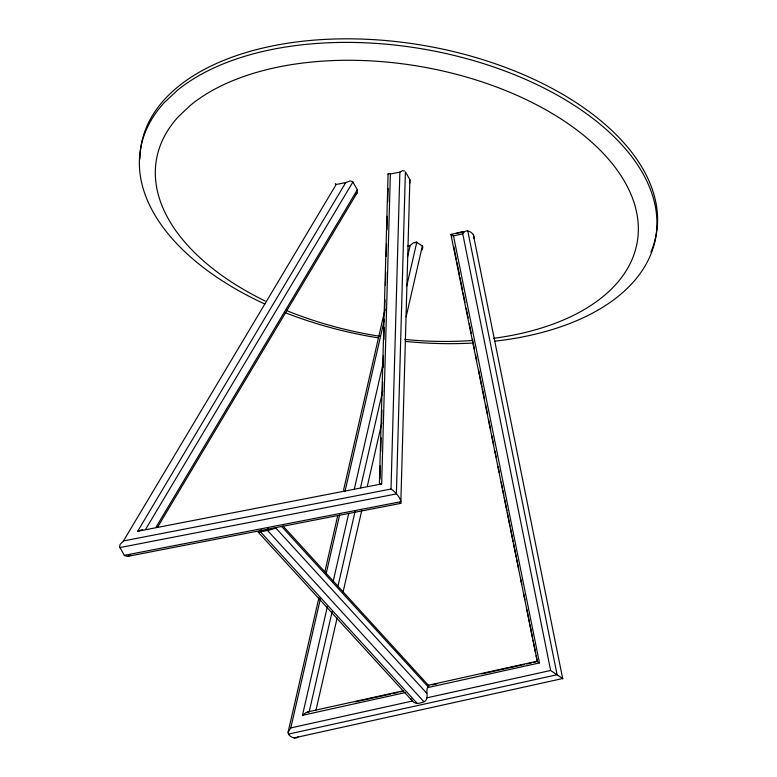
<?xml version="1.0" encoding="UTF-8"?>
<svg xmlns="http://www.w3.org/2000/svg" width="777" height="777" viewBox="0 0 777 777"><rect width="100%" height="100%" fill="white"/><g stroke="black" fill="none" stroke-linecap="round" stroke-linejoin="round"><path stroke-width="1.17" d="M404.428 170.93L402.525 170.736L399.873 172.115L390.365 173.961L388.519 173.446L388.16 174.398M379.419 483.818L388.092 173.854M379.982 479.02L380.351 465.695M380.759 451.165L381.128 437.849M381.536 423.319L381.905 410.003M382.313 395.474L382.692 382.158M383.1 367.628L383.43 355.516M383.877 339.782L384.217 327.671M384.625 313.141L384.994 299.825M385.402 285.295L385.771 271.979M386.218 256.235L386.548 244.124M386.956 229.594L387.334 216.278M387.742 201.748L388.111 188.432M157.663 527.049L357.012 192.978L357.371 189.792L352.603 181.653L350.058 180.954L345.707 182.624L137.665 531.264L381.682 483.925L390.365 173.961M345.707 182.624L336.188 184.47L123.465 540.947L120.144 544.395L119.522 546.678L124.553 555.72L127.787 556.332L400.835 503.36C401.719 498.921 395.415 491.686 391.006 489.044L399.873 172.115M119.784 547.581L396.377 493.929L405.39 171.834L409.877 179.604L400.864 501.699L124.281 555.351M474.067 236.577L473.785 238.238M259.149 531.167L258.294 532.274L412.538 701.126C415.714 705.195 421.998 702.932 425.66 700.805C428.904 696.697 425.33 691.054 427.884 686.586L281.896 526.767M261.062 529.788L260.674 532.041L417.074 703.272M267.987 528.292L267.599 530.545L423.999 701.777M258.294 532.274L269.677 530.04L275.369 528.234L275.466 527.641L426.748 693.21M318.949 597.581L288.092 732.235C287.529 735.809 295.095 740.18 298.154 736.858M324.903 571.6L337.626 516.083M343.58 490.102L384.994 309.382M288.092 732.235L290.802 727.913L320.357 598.941M326.058 574.086L339.617 514.928M345.037 491.258L384.353 319.677M405.565 692.521L302.467 715.316L327.36 606.701M333.042 581.915L348.727 513.442M354.409 488.646L383.352 362.335M407.43 257.265L410.139 245.454L413.315 242.9L416.462 242.074L422.348 246.047L422.824 247.426L422.309 249.067M332.109 611.742L309.11 712.082L306.274 712.422L302.467 715.316M337.791 586.946L355.099 511.392M360.509 487.781L382.692 390.977M406.769 285.907L416.783 242.23L414.442 242.745M316.025 710.003L337.131 617.919M343.084 591.948L361.752 510.489M367.434 485.703L381.769 423.135M406.118 316.88L422.348 246.047M409.79 183.285L409.877 179.604M145.454 529.613L352.875 182.022M156.158 526.981L357.371 189.792M357.012 192.978L355.633 194.813M421.571 250.32L421.979 249.689M536.13 655.681L537.325 661.635L450.864 234.217L453.506 235.868L462.752 233.828C465.258 228.661 471.212 231.148 473.805 235.305M379.497 483.624L381.682 483.925M354.38 195.93L355.031 195.386M137.665 531.264L142.647 529.574M130.721 555.196L127.787 556.332M427.884 686.586L429.011 685.974L282.974 525.961M275.369 528.234L275.864 528.02M463.102 231.507L451.116 234.411M456.031 233.556L464.19 231.75M407.828 245.969L410.139 245.454M307.43 711.975L403.205 690.802M428.04 685.314L536.82 661.266L539.461 662.917L453.506 235.868M355.225 701.893L390.695 694.046M393.065 693.521L397.795 692.482M400.155 691.957L402.525 691.433M432.09 684.896L436.81 683.857M481.75 673.921L524.32 664.51M526.68 663.985L531.41 662.936M533.78 662.412L536.14 661.897M428.078 687.538L539.461 662.917M290.802 727.913L412.451 701.019M426.631 697.892L550.64 670.473L562.937 678.777M288.481 734.11L557.099 674.718L467.783 230.954M294.046 737.927L562.665 678.535L473.348 234.771M123.465 540.947L391.006 489.044M400.835 503.36L399.446 503.059M336.188 184.47L335.353 183.76L335.586 184.596M412.538 701.126L411.033 698.669M462.752 233.828L550.64 670.473M451.369 234.586L451.845 236.966M453.758 246.484L456.39 259.567M456.876 261.946L459.508 275.029M459.984 277.408L462.616 290.491M463.102 292.871L465.015 302.389M466.21 308.333L468.123 317.851M469.318 323.805L471.241 333.314M472.435 339.267L474.349 348.786M475.543 354.73L476.748 360.674M478.661 370.192L482.012 386.849M482.488 389.228L484.411 398.747M485.606 404.691L487.519 414.209M488.714 420.153L490.637 429.671M491.831 435.615L493.745 445.134M494.939 451.087L496.144 457.031M498.057 466.55L499.252 472.494M501.165 482.012L502.369 487.956M502.845 490.336L503.797 495.095M504.283 497.474L506.915 510.557M507.391 512.937L510.023 526.019M510.508 528.399L513.141 541.491M513.616 543.871L516.249 556.954M516.734 559.333L518.647 568.851M520.561 578.36L521.755 584.314M523.679 593.832L524.873 599.776M526.787 609.294L529.419 622.377M529.904 624.757L532.536 637.839M533.012 640.219L535.644 653.302M139.977 158.955A261.363 146.154 9.7 0 1 428.554 46.319A261.363 146.154 9.7 0 1 650.873 252.195M493.783 338.306A243.91 136.393 9.7 0 0 578.914 131.566A243.91 136.393 9.7 0 0 190.967 104.856L178.895 116.113A243.91 136.393 9.7 0 0 265.18 301.01M472.542 340.472A243.91 136.393 9.7 0 1 404.827 339.462M380.05 336.315A243.91 136.393 9.7 0 1 285.946 310.314M494.803 341.2A261.363 146.154 9.7 0 0 595.842 120.775A261.363 146.154 9.7 0 0 177.574 90.161L164.637 102.224A261.363 146.154 9.7 0 0 264.928 304.05M471.542 343.113A261.363 146.154 9.7 0 1 405.39 341.404M378.312 337.878A261.363 146.154 9.7 0 1 284.411 312.354"/></g></svg>
